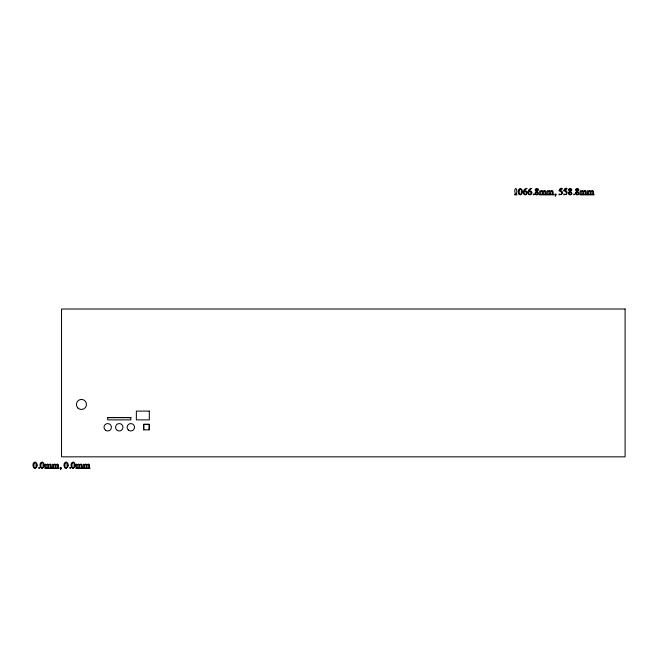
<?xml version="1.0" encoding="UTF-8"?>
<svg xmlns="http://www.w3.org/2000/svg" width="658" height="658" viewBox="0 0 658 658"><rect width="100%" height="100%" fill="white"/><g stroke="black" fill="none" stroke-linecap="round" stroke-linejoin="round"><path stroke-width="0.99" d="M107.772 417.616L130.778 417.616M143.707 429.855L149.251 429.855L149.251 424.311L143.707 424.311L143.707 429.855L143.757 424.361L149.21 424.361L149.21 429.814M33.961 463.52L33.961 466.966L35.063 468.134L35.993 467.394L36.091 463.479L35.03 462.245L33.961 463.52M41.002 463.52L41.002 466.966L42.104 468.134L43.033 467.394L43.132 463.479L42.063 462.245L41.002 463.52M64.986 463.52L64.994 466.966L66.096 468.134L67.017 467.394L67.116 463.479L66.055 462.245L64.986 463.52M72.026 463.52L72.035 466.966L73.128 468.134L74.058 467.394L74.157 463.479L73.096 462.245L72.026 463.52M519.244 190.022L519.244 193.477L520.346 194.636L521.268 193.904L521.375 189.989L520.305 188.747L519.244 190.022M47.894 467.205L47.779 467.97C45.599 468.521 50.946 468.512 48.774 467.978L48.643 465.066L49.654 464.507L50.321 464.877L50.288 468.011C48.199 468.48 53.38 468.471 51.308 468.027L51.02 464.614L50.041 464.013L48.56 464.803L47.565 464.013L46.101 464.745C44.596 462.681 45.048 466.555 45.18 468.068C43.214 468.463 48.355 468.455 46.257 468.044L46.134 465.058L46.611 464.655L47.804 464.951L47.894 467.205M55.198 467.205L55.083 467.97C52.903 468.521 58.241 468.512 56.078 467.978L55.946 465.066L56.95 464.507L57.616 464.877L57.591 468.011C55.502 468.48 60.684 468.471 58.611 468.027L58.323 464.614L57.336 464.013L55.856 464.803L54.861 464.013L53.405 464.745C51.9 462.681 52.352 466.555 52.484 468.068C50.518 468.463 55.659 468.455 53.561 468.044L53.438 465.058L53.915 464.655L55.108 464.951L55.198 467.205M78.927 467.205L78.804 467.97C76.632 468.521 81.97 468.512 79.807 467.978L79.676 465.066L80.679 464.507L81.345 464.877L81.312 468.011C79.223 468.48 84.405 468.471 82.34 468.027L82.053 464.614L81.066 464.013L79.585 464.803L78.59 464.013L77.126 464.745C75.629 462.681 76.081 466.555 76.205 468.068C74.247 468.463 79.388 468.455 77.29 468.044L77.167 465.058L77.644 464.655L78.837 464.951L78.927 467.205M86.231 467.205L86.108 467.97C83.936 468.521 89.274 468.512 87.103 467.978L86.971 465.066L87.983 464.507L88.649 464.877L88.616 468.011C86.527 468.48 91.709 468.471 89.636 468.027L89.356 464.614L88.369 464.013L86.889 464.803L85.894 464.013L84.43 464.745C82.924 462.681 83.385 466.555 83.508 468.068C81.543 468.463 86.683 468.455 84.586 468.044L84.471 465.058L84.948 464.655L86.132 464.951L86.231 467.205M542.562 193.715L542.447 194.48C540.267 195.023 545.614 195.023 543.442 194.48L543.311 191.568L544.322 191.009L544.989 191.388L544.956 194.521C542.866 194.982 548.048 194.982 545.976 194.538L545.688 191.116L544.709 190.516L543.228 191.314L542.233 190.516L540.769 191.248C539.272 189.175 539.708 193.057 539.848 194.571C537.882 194.965 543.023 194.957 540.925 194.554L540.802 191.56L541.279 191.165L542.472 191.462L542.562 193.715M549.866 193.715L549.751 194.48C547.571 195.023 552.909 195.023 550.746 194.48L550.614 191.568L551.618 191.009L552.284 191.388L552.259 194.521C550.17 194.982 555.352 194.982 553.279 194.538L552.991 191.116L552.004 190.516L550.524 191.314L549.529 190.516L548.073 191.248C546.576 189.175 547.012 193.057 547.152 194.571C545.186 194.965 550.327 194.957 548.229 194.554L548.106 191.56L548.583 191.165L549.775 191.462L549.866 193.715M582.98 193.715L582.865 194.48C580.685 195.023 586.023 195.023 583.86 194.48L583.728 191.568L584.74 191.009L585.398 191.388L585.373 194.521C583.284 194.982 588.466 194.982 586.393 194.538L586.105 191.116L585.118 190.516L583.638 191.314L582.643 190.516L581.187 191.248C579.682 189.183 580.134 193.065 580.266 194.571C578.3 194.965 583.44 194.957 581.343 194.554L581.22 191.56L581.697 191.165L582.889 191.462L582.98 193.715M590.284 193.715L590.16 194.48C587.989 195.023 593.327 195.023 591.164 194.48L591.032 191.568L592.035 191.009L592.702 191.388L592.669 194.521C590.58 194.982 595.761 194.982 593.697 194.538L593.409 191.116L592.422 190.516L590.942 191.314L589.946 190.516L588.482 191.248C586.985 189.183 587.438 193.065 587.561 194.571C585.604 194.965 590.744 194.957 588.647 194.554L588.523 191.56L589 191.165L590.193 191.462L590.284 193.715M37.152 465.157L36.864 466.876L35.006 468.389L33.525 467.567L32.9 465.19L33.319 463.158L35.047 461.998L36.684 463.1L37.152 465.157M44.185 465.157L43.905 466.876L42.046 468.389L40.566 467.567L39.941 465.19L40.36 463.158L42.087 461.998L43.724 463.1L44.185 465.157M68.177 465.157L67.897 466.876L66.039 468.389L64.55 467.567L63.933 465.19L64.344 463.158L66.08 461.998L67.716 463.1L68.177 465.157M75.218 465.157L74.93 466.876L73.079 468.389L71.59 467.567L70.965 465.19L71.385 463.158L73.12 461.998L74.757 463.1L75.218 465.157M522.427 191.659L522.148 193.378L520.289 194.891L518.808 194.077L518.183 191.692L518.603 189.66L520.33 188.501L521.967 189.603L522.427 191.659M524.113 191.626L524.294 193.913L525.306 194.628L526.096 194.168L526.153 191.996L525.059 191.207L524.113 191.626M528.81 191.626L528.991 193.913L529.994 194.628L530.792 194.168L530.841 191.996L529.756 191.207L528.81 191.626M535.916 192.523L536.064 194.283L537.685 194.357L537.668 192.819L536.492 191.881L535.916 192.523M569.293 192.523L569.441 194.283L571.062 194.357L571.045 192.819L569.869 191.881L569.293 192.523M576.334 192.523L576.482 194.283L578.102 194.357L578.086 192.819L576.91 191.881L576.334 192.523M559.127 190.836L560.608 191.239L561.866 192.95L561.48 194.094L560.558 194.562C560.007 194.036 558.042 193.691 559.267 194.826L561.825 194.233L562.541 192.539L561.874 190.952L559.818 190.137L560.205 189.331C562.977 190.162 563.33 187.283 560.139 188.599L559.144 190.787M563.824 190.836L565.296 191.239L566.563 192.95L566.168 194.094L565.247 194.562C564.704 194.036 562.738 193.691 563.964 194.826L566.513 194.233L567.237 192.539L566.571 190.952L564.506 190.137L564.901 189.331C567.665 190.162 568.019 187.283 564.835 188.599L563.84 190.787M515.403 193.987L515.23 194.521C512.442 194.974 519.121 194.933 516.39 194.562C518.167 185.498 513.01 187.769 515.403 193.987M537.825 189.792L536.944 191.149L535.776 189.66L536.747 188.747L537.825 189.792M571.202 189.792L570.322 191.149L569.145 189.66L570.116 188.747L571.202 189.792M578.242 189.792L577.362 191.149L576.186 189.66L577.156 188.747L578.242 189.792M61.087 468.438L60.396 469.639L61.457 468.208L61.227 467.575L60.273 467.525L60.297 468.249L61.087 468.438M555.755 194.949L555.072 196.15L556.125 194.71L555.895 194.085L554.941 194.028L554.965 194.752L555.755 194.949M527.181 192.72L526.647 194.233L525.249 194.908L523.776 194.151L523.11 192.144L524.393 189.364C530.504 187.415 524.056 188.739 524.237 191.182L525.462 190.779L526.688 191.281L527.181 192.72M531.878 192.72L531.335 194.233L529.937 194.908L528.473 194.151L527.806 192.144L529.09 189.364C535.193 187.415 528.744 188.739 528.933 191.182L530.159 190.779L531.384 191.281L531.878 192.72M535.398 192.375L535.028 193.403L535.563 194.497L536.838 194.908L538.17 194.455L538.672 193.353L537.216 191.33L538.491 189.808L538.055 188.887L535.579 188.912L535.077 189.932L536.237 191.684L535.398 192.375M568.775 192.375L568.405 193.403L568.931 194.497L570.215 194.908L571.547 194.455L572.049 193.353L570.593 191.33L571.868 189.808L571.432 188.887L568.956 188.912L568.454 189.932L569.614 191.684L568.775 192.375M575.816 192.375L575.437 193.403L575.972 194.497L577.255 194.908L578.588 194.455L579.081 193.353L577.634 191.33L578.908 189.808L578.472 188.887L575.997 188.912L575.495 189.932L576.655 191.684L575.816 192.375M39.562 467.887L39.044 468.414L38.518 467.887L39.044 467.369L39.562 467.887M70.587 467.887L70.069 468.414L69.551 467.887L70.069 467.369L70.587 467.887M534.23 194.398L533.712 194.916L533.186 194.398L533.712 193.88L534.23 194.398M574.64 194.398L574.13 194.916L573.603 194.398L574.13 193.88L574.64 194.398M625.1 309.013L61.531 309.013L61.531 456.833L625.1 456.833L625.1 309.013M149.3 411.102L136.362 411.102L136.362 419.878L149.3 419.878L149.3 411.102M130.819 417.567L107.723 417.567L107.723 419.878L130.819 419.878L130.819 417.567M128.294 429.97A3.693 3.693 0 0 0 134.421 428.111A3.693 3.693 0 0 0 129.749 423.736A3.693 3.693 0 0 0 128.294 429.97M77.899 408.001A5.034 5.034 0 0 0 86.313 405.731A5.034 5.034 0 0 0 80.144 399.571A5.034 5.034 0 0 0 77.899 408.001M105.601 430.299A3.693 3.693 0 0 0 111.408 427.593A3.693 3.693 0 0 0 106.16 423.916A3.693 3.693 0 0 0 105.601 430.299M117.404 430.455A3.693 3.693 0 0 0 122.972 427.297A3.693 3.693 0 0 0 117.445 424.056A3.693 3.693 0 0 0 117.404 430.455"/></g></svg>
